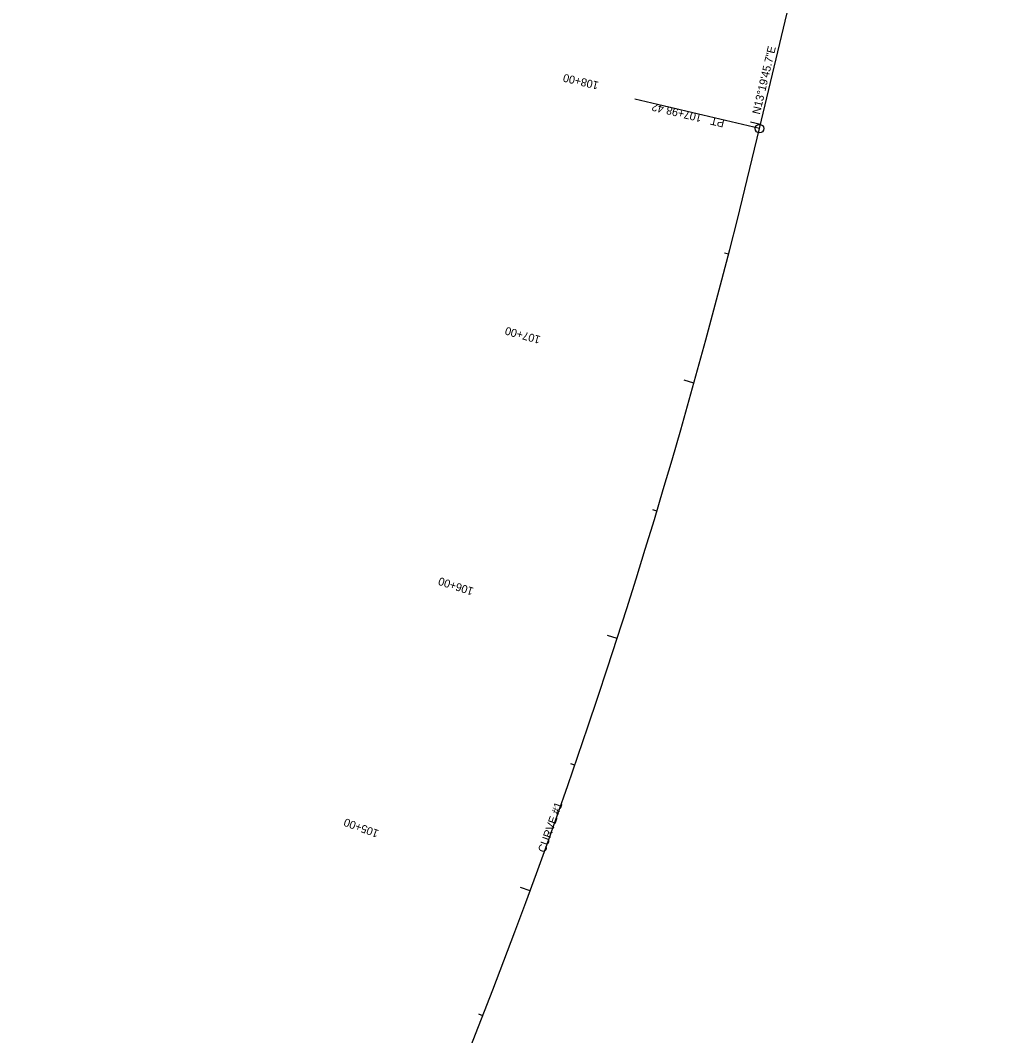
# Model space of a CAD drawing. Extents: x 2217698 to 2219475, y 1463930 to 1465340.
# Drawn here: x 2218276 to 2218638.7, y 1464325 to 1464705.5 of the extents above; entities that cross this region are included whole.
import ezdxf

# ---------------------------------------------------------------- set-up
doc = ezdxf.new("R2010")
doc.units = 0
for name, color, linetype in [('_CIVIL_CONSTRUCTION', 7, 'Continuous'), ('DRAFT_P_CONST1', 7, 'Continuous'), ('SIGN_P_OVHD-Line', 7, 'Continuous'), ('SIGN_P_OVHD_Sign-Structure-and-Strain-Pole', 7, 'Continuous'), ('SIGN_P_SM-Cell', 7, 'Continuous'), ('SIGN_P_SM-Text', 7, 'Continuous'), ('TOPO_E_TSC-Cell', 7, 'Continuous')]:
    doc.layers.add(name, color=color, linetype=linetype)

msp = doc.modelspace()

# ---------------------------------------------------------------- linework, layer by layer
at = {"layer": '_CIVIL_CONSTRUCTION'}
msp.add_line((2218552.92, 1464664.87), (2218638.75, 1465027.09), dxfattribs=at)
msp.add_arc((2216120.27, 1465241.24), 2500, 329.5759, 346.67065, dxfattribs=at)
msp.add_arc((2216120.27, 1465241.24), 2500, 329.5759, 346.67065, dxfattribs=at)
at = {"layer": 'SIGN_P_OVHD-Line'}
for p, q in [((2218553.29, 1464666.41), (2218549.55, 1464667.29)), ((2218541.31, 1464617.87), (2218539.75, 1464618.27)), ((2218528.36, 1464569.57), (2218524.66, 1464570.6)), ((2218514.44, 1464521.55), (2218512.9, 1464522.01)), ((2218499.57, 1464473.81), (2218495.92, 1464474.99)), ((2218483.75, 1464426.38), (2218482.23, 1464426.91)), ((2218466.98, 1464379.28), (2218463.37, 1464380.6)), ((2218449.27, 1464332.52), (2218447.77, 1464333.11))]:
    msp.add_line(p, q, dxfattribs=at)
at = {"layer": 'SIGN_P_SM-Cell'}
msp.add_line((2218552.92, 1464664.87), (2218506.22, 1464675.94), dxfattribs=at)
msp.add_circle((2218552.92, 1464664.87), 1.61, dxfattribs=at)

# ---------------------------------------------------------------- texts
at = {"layer": 'DRAFT_P_CONST1'}
msp.add_text('N13°19\'45.7"E', height=3, rotation=76.6707, dxfattribs=at).set_placement((2218553.03, 1464670.01))
at = {"layer": 'SIGN_P_OVHD_Sign-Structure-and-Strain-Pole'}
for s, rotation, p in [('108+00', 166.6707, (2218492.89, 1464682.36)), ('107+00', 164.415, (2218471.09, 1464587.07)), ('106+00', 162.1232, (2218446.04, 1464492.76)), ('105+00', 159.8314, (2218410.55, 1464401.94))]:
    msp.add_text(s, height=3, rotation=rotation, dxfattribs=at).set_placement(p)
at = {"layer": 'SIGN_P_SM-Text'}
for s, p in [('107+98.42', (2218531.53, 1464670.18)), ('PT', (2218540, 1464668.17))]:
    msp.add_text(s, height=3, rotation=166.6707, dxfattribs=at).set_placement(p)
at = {"layer": 'TOPO_E_TSC-Cell'}
msp.add_text('CURVE #1 ', height=3, rotation=70.564, dxfattribs=at).set_placement((2218472.65, 1464393.4))

doc.saveas('drawing.dxf')
